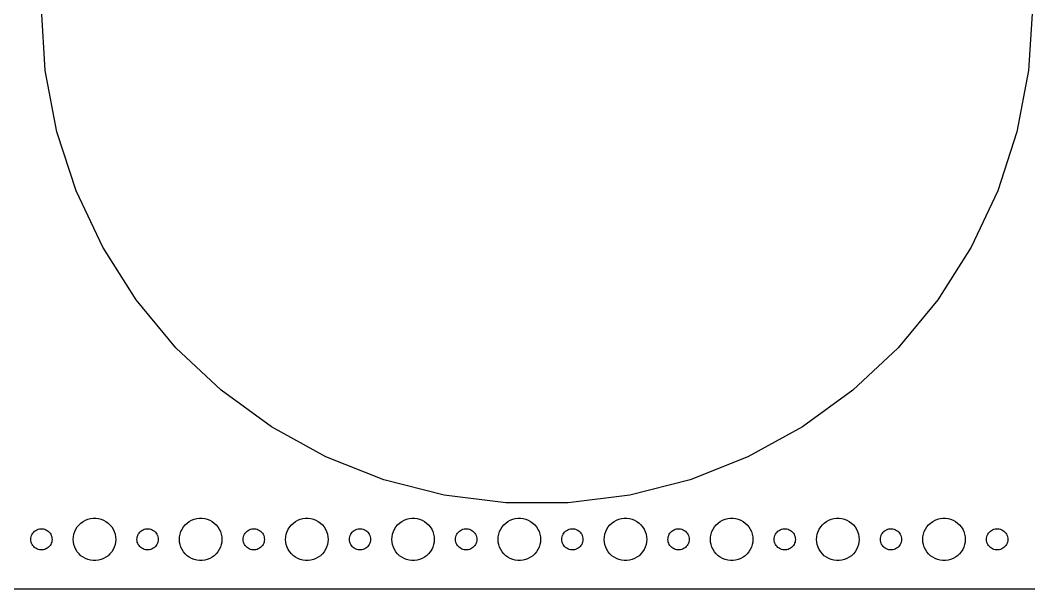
# Model space of a CAD drawing. Header units: metres. Extents: x -292 to 292, y -82 to 82.
# Drawn here: x -145.5 to -3, y -82 to -1.6 of the extents above; entities that cross this region are included whole.
import ezdxf

# ---------------------------------------------------------------- set-up
doc = ezdxf.new("R2010")
doc.units = ezdxf.units.M

msp = doc.modelspace()

# ---------------------------------------------------------------- linework, layer by layer
for p, q in [((-141.948, -8.7733), (-142.5, 0)), ((-2.5, 0), (-3.052, -8.7733)), ((-140.301, -17.4083), (-141.948, -8.7733)), ((-3.052, -8.7733), (-4.6992, -17.4083)), ((-137.584, -25.7687), (-140.301, -17.4083)), ((-4.6992, -17.4083), (-7.4156, -25.7687)), ((-133.841, -33.7227), (-137.584, -25.7687)), ((-7.4156, -25.7687), (-11.1585, -33.7227)), ((-129.131, -41.145), (-133.841, -33.7227)), ((-11.1585, -33.7227), (-15.8688, -41.145)), ((-123.528, -47.9183), (-129.131, -41.145)), ((-15.8688, -41.145), (-21.4722, -47.9183)), ((-117.12, -53.9359), (-123.528, -47.9183)), ((-21.4722, -47.9183), (-27.8803, -53.9359)), ((-110.008, -59.103), (-117.12, -53.9359)), ((-27.8803, -53.9359), (-34.9921, -59.103)), ((-102.305, -63.3379), (-110.008, -59.103)), ((-34.9921, -59.103), (-42.6954, -63.3379)), ((-94.1312, -66.574), (-102.305, -63.3379)), ((-42.6954, -63.3379), (-50.8688, -66.574)), ((-85.6167, -68.7601), (-94.1312, -66.574)), ((-50.8688, -66.574), (-59.3833, -68.7601)), ((-76.8953, -69.8619), (-85.6167, -68.7601)), ((-59.3833, -68.7601), (-68.1047, -69.8619)), ((-68.1047, -69.8619), (-76.8953, -69.8619)), ((-136.912, -72.6885), (-136.607, -72.467)), ((-136.607, -72.467), (-136.277, -72.2855)), ((-136.277, -72.2855), (-135.927, -72.1468)), ((-135.927, -72.1468), (-135.562, -72.0531)), ((-135.562, -72.0531), (-135.188, -72.0059)), ((-135.188, -72.0059), (-134.812, -72.0059)), ((-134.812, -72.0059), (-134.438, -72.0531)), ((-134.438, -72.0531), (-134.073, -72.1468)), ((-134.073, -72.1468), (-133.723, -72.2855)), ((-133.723, -72.2855), (-133.393, -72.467)), ((-133.393, -72.467), (-133.088, -72.6885)), ((-121.912, -72.6885), (-121.607, -72.467)), ((-121.607, -72.467), (-121.277, -72.2855)), ((-121.277, -72.2855), (-120.927, -72.1468)), ((-120.927, -72.1468), (-120.562, -72.0531)), ((-120.562, -72.0531), (-120.188, -72.0059)), ((-120.188, -72.0059), (-119.812, -72.0059)), ((-119.812, -72.0059), (-119.438, -72.0531)), ((-119.438, -72.0531), (-119.073, -72.1468)), ((-119.073, -72.1468), (-118.723, -72.2855)), ((-118.723, -72.2855), (-118.393, -72.467)), ((-118.393, -72.467), (-118.088, -72.6885)), ((-106.912, -72.6885), (-106.607, -72.467)), ((-106.607, -72.467), (-106.277, -72.2855)), ((-106.277, -72.2855), (-105.927, -72.1468)), ((-105.927, -72.1468), (-105.562, -72.0531)), ((-105.562, -72.0531), (-105.188, -72.0059)), ((-105.188, -72.0059), (-104.812, -72.0059)), ((-104.812, -72.0059), (-104.438, -72.0531)), ((-104.438, -72.0531), (-104.073, -72.1468)), ((-104.073, -72.1468), (-103.723, -72.2855)), ((-103.723, -72.2855), (-103.393, -72.467)), ((-103.393, -72.467), (-103.088, -72.6885)), ((-91.9123, -72.6885), (-91.6075, -72.467)), ((-91.6075, -72.467), (-91.2773, -72.2855)), ((-91.2773, -72.2855), (-90.927, -72.1468)), ((-90.927, -72.1468), (-90.5621, -72.0531)), ((-90.5621, -72.0531), (-90.1884, -72.0059)), ((-90.1884, -72.0059), (-89.8116, -72.0059)), ((-89.8116, -72.0059), (-89.4379, -72.0531)), ((-89.4379, -72.0531), (-89.073, -72.1468)), ((-89.073, -72.1468), (-88.7227, -72.2855)), ((-88.7227, -72.2855), (-88.3925, -72.467)), ((-88.3925, -72.467), (-88.0877, -72.6885)), ((-76.9123, -72.6885), (-76.6075, -72.467)), ((-76.6075, -72.467), (-76.2773, -72.2855)), ((-76.2773, -72.2855), (-75.927, -72.1468)), ((-75.927, -72.1468), (-75.5621, -72.0531)), ((-75.5621, -72.0531), (-75.1884, -72.0059)), ((-75.1884, -72.0059), (-74.8116, -72.0059)), ((-74.8116, -72.0059), (-74.4379, -72.0531)), ((-74.4379, -72.0531), (-74.073, -72.1468)), ((-74.073, -72.1468), (-73.7227, -72.2855)), ((-73.7227, -72.2855), (-73.3925, -72.467)), ((-73.3925, -72.467), (-73.0877, -72.6885)), ((-61.9123, -72.6885), (-61.6075, -72.467)), ((-61.6075, -72.467), (-61.2773, -72.2855)), ((-61.2773, -72.2855), (-60.927, -72.1468)), ((-60.927, -72.1468), (-60.5621, -72.0531)), ((-60.5621, -72.0531), (-60.1884, -72.0059)), ((-60.1884, -72.0059), (-59.8116, -72.0059)), ((-59.8116, -72.0059), (-59.4379, -72.0531)), ((-59.4379, -72.0531), (-59.0729, -72.1468)), ((-59.0729, -72.1468), (-58.7227, -72.2855)), ((-58.7227, -72.2855), (-58.3925, -72.467)), ((-58.3925, -72.467), (-58.0877, -72.6885)), ((-46.9123, -72.6885), (-46.6075, -72.467)), ((-46.6075, -72.467), (-46.2773, -72.2855)), ((-46.2773, -72.2855), (-45.927, -72.1468)), ((-45.927, -72.1468), (-45.5621, -72.0531)), ((-45.5621, -72.0531), (-45.1884, -72.0059)), ((-45.1884, -72.0059), (-44.8116, -72.0059)), ((-44.8116, -72.0059), (-44.4379, -72.0531)), ((-44.4379, -72.0531), (-44.0729, -72.1468)), ((-44.0729, -72.1468), (-43.7227, -72.2855)), ((-43.7227, -72.2855), (-43.3925, -72.467)), ((-43.3925, -72.467), (-43.0877, -72.6885)), ((-31.9123, -72.6885), (-31.6075, -72.467)), ((-31.6075, -72.467), (-31.2773, -72.2855)), ((-31.2773, -72.2855), (-30.927, -72.1468)), ((-30.927, -72.1468), (-30.5621, -72.0531)), ((-30.5621, -72.0531), (-30.1884, -72.0059)), ((-30.1884, -72.0059), (-29.8116, -72.0059)), ((-29.8116, -72.0059), (-29.4379, -72.0531)), ((-29.4379, -72.0531), (-29.0729, -72.1468)), ((-29.0729, -72.1468), (-28.7227, -72.2855)), ((-28.7227, -72.2855), (-28.3925, -72.467)), ((-28.3925, -72.467), (-28.0877, -72.6885)), ((-16.9123, -72.6885), (-16.6075, -72.467)), ((-16.6075, -72.467), (-16.2773, -72.2855)), ((-16.2773, -72.2855), (-15.927, -72.1468)), ((-15.927, -72.1468), (-15.5621, -72.0531)), ((-15.5621, -72.0531), (-15.1884, -72.0059)), ((-15.1884, -72.0059), (-14.8116, -72.0059)), ((-14.8116, -72.0059), (-14.4379, -72.0531)), ((-14.4379, -72.0531), (-14.0729, -72.1468)), ((-14.0729, -72.1468), (-13.7227, -72.2855)), ((-13.7227, -72.2855), (-13.3925, -72.467)), ((-13.3925, -72.467), (-13.0877, -72.6885)), ((-143.714, -74.1183), (-143.593, -73.9732)), ((-143.593, -73.9732), (-143.456, -73.8442)), ((-143.456, -73.8442), (-143.304, -73.7335)), ((-143.304, -73.7335), (-143.139, -73.6428)), ((-143.139, -73.6428), (-142.964, -73.5734)), ((-142.964, -73.5734), (-142.781, -73.5266)), ((-142.781, -73.5266), (-142.594, -73.503)), ((-142.594, -73.503), (-142.406, -73.503)), ((-142.406, -73.503), (-142.219, -73.5266)), ((-142.219, -73.5266), (-142.036, -73.5734)), ((-142.036, -73.5734), (-141.861, -73.6428)), ((-141.861, -73.6428), (-141.696, -73.7335)), ((-141.696, -73.7335), (-141.544, -73.8442)), ((-141.544, -73.8442), (-141.407, -73.9732)), ((-141.407, -73.9732), (-141.286, -74.1183)), ((-137.906, -74.2539), (-137.789, -73.8956)), ((-137.789, -73.8956), (-137.629, -73.5547)), ((-137.629, -73.5547), (-137.427, -73.2366)), ((-137.427, -73.2366), (-137.187, -72.9464)), ((-137.187, -72.9464), (-136.912, -72.6885)), ((-133.088, -72.6885), (-132.813, -72.9464)), ((-132.813, -72.9464), (-132.573, -73.2366)), ((-132.573, -73.2366), (-132.371, -73.5547)), ((-132.371, -73.5547), (-132.211, -73.8956)), ((-132.211, -73.8956), (-132.094, -74.2539)), ((-128.714, -74.1183), (-128.593, -73.9732)), ((-128.593, -73.9732), (-128.456, -73.8442)), ((-128.456, -73.8442), (-128.304, -73.7335)), ((-128.304, -73.7335), (-128.139, -73.6428)), ((-128.139, -73.6428), (-127.964, -73.5734)), ((-127.964, -73.5734), (-127.781, -73.5266)), ((-127.781, -73.5266), (-127.594, -73.503)), ((-127.594, -73.503), (-127.406, -73.503)), ((-127.406, -73.503), (-127.219, -73.5266)), ((-127.219, -73.5266), (-127.036, -73.5734)), ((-127.036, -73.5734), (-126.861, -73.6428)), ((-126.861, -73.6428), (-126.696, -73.7335)), ((-126.696, -73.7335), (-126.544, -73.8442)), ((-126.544, -73.8442), (-126.407, -73.9732)), ((-126.407, -73.9732), (-126.286, -74.1183)), ((-122.906, -74.2539), (-122.789, -73.8956)), ((-122.789, -73.8956), (-122.629, -73.5547)), ((-122.629, -73.5547), (-122.427, -73.2366)), ((-122.427, -73.2366), (-122.187, -72.9464)), ((-122.187, -72.9464), (-121.912, -72.6885)), ((-118.088, -72.6885), (-117.813, -72.9464)), ((-117.813, -72.9464), (-117.573, -73.2366)), ((-117.573, -73.2366), (-117.371, -73.5547)), ((-117.371, -73.5547), (-117.211, -73.8956)), ((-117.211, -73.8956), (-117.094, -74.2539)), ((-113.714, -74.1183), (-113.593, -73.9732)), ((-113.593, -73.9732), (-113.456, -73.8442)), ((-113.456, -73.8442), (-113.304, -73.7335)), ((-113.304, -73.7335), (-113.139, -73.6428)), ((-113.139, -73.6428), (-112.964, -73.5734)), ((-112.964, -73.5734), (-112.781, -73.5266)), ((-112.781, -73.5266), (-112.594, -73.503)), ((-112.594, -73.503), (-112.406, -73.503)), ((-112.406, -73.503), (-112.219, -73.5266)), ((-112.219, -73.5266), (-112.036, -73.5734)), ((-112.036, -73.5734), (-111.861, -73.6428)), ((-111.861, -73.6428), (-111.696, -73.7335)), ((-111.696, -73.7335), (-111.544, -73.8442)), ((-111.544, -73.8442), (-111.407, -73.9732)), ((-111.407, -73.9732), (-111.286, -74.1183)), ((-107.906, -74.2539), (-107.789, -73.8956)), ((-107.789, -73.8956), (-107.629, -73.5547)), ((-107.629, -73.5547), (-107.427, -73.2366)), ((-107.427, -73.2366), (-107.187, -72.9464)), ((-107.187, -72.9464), (-106.912, -72.6885)), ((-103.088, -72.6885), (-102.813, -72.9464)), ((-102.813, -72.9464), (-102.573, -73.2366)), ((-102.573, -73.2366), (-102.371, -73.5547)), ((-102.371, -73.5547), (-102.211, -73.8956)), ((-102.211, -73.8956), (-102.094, -74.2539)), ((-98.7135, -74.1183), (-98.5934, -73.9732)), ((-98.5934, -73.9732), (-98.4561, -73.8442)), ((-98.4561, -73.8442), (-98.3037, -73.7335)), ((-98.3037, -73.7335), (-98.1387, -73.6428)), ((-98.1387, -73.6428), (-97.9635, -73.5734)), ((-97.9635, -73.5734), (-97.7811, -73.5266)), ((-97.7811, -73.5266), (-97.5942, -73.503)), ((-97.5942, -73.503), (-97.4058, -73.503)), ((-97.4058, -73.503), (-97.2189, -73.5266)), ((-97.2189, -73.5266), (-97.0365, -73.5734)), ((-97.0365, -73.5734), (-96.8613, -73.6428)), ((-96.8613, -73.6428), (-96.6963, -73.7335)), ((-96.6963, -73.7335), (-96.5439, -73.8442)), ((-96.5439, -73.8442), (-96.4065, -73.9732)), ((-96.4065, -73.9732), (-96.2865, -74.1183)), ((-92.9057, -74.2539), (-92.7893, -73.8956)), ((-92.7893, -73.8956), (-92.6289, -73.5547)), ((-92.6289, -73.5547), (-92.427, -73.2366)), ((-92.427, -73.2366), (-92.1869, -72.9464)), ((-92.1869, -72.9464), (-91.9123, -72.6885)), ((-88.0877, -72.6885), (-87.8131, -72.9464)), ((-87.8131, -72.9464), (-87.573, -73.2366)), ((-87.573, -73.2366), (-87.3711, -73.5547)), ((-87.3711, -73.5547), (-87.2107, -73.8956)), ((-87.2107, -73.8956), (-87.0943, -74.2539)), ((-83.7135, -74.1183), (-83.5934, -73.9732)), ((-83.5934, -73.9732), (-83.4561, -73.8442)), ((-83.4561, -73.8442), (-83.3037, -73.7335)), ((-83.3037, -73.7335), (-83.1387, -73.6428)), ((-83.1387, -73.6428), (-82.9635, -73.5734)), ((-82.9635, -73.5734), (-82.7811, -73.5266)), ((-82.7811, -73.5266), (-82.5942, -73.503)), ((-82.5942, -73.503), (-82.4058, -73.503)), ((-82.4058, -73.503), (-82.2189, -73.5266)), ((-82.2189, -73.5266), (-82.0365, -73.5734)), ((-82.0365, -73.5734), (-81.8613, -73.6428)), ((-81.8613, -73.6428), (-81.6963, -73.7335)), ((-81.6963, -73.7335), (-81.5439, -73.8442)), ((-81.5439, -73.8442), (-81.4065, -73.9732)), ((-81.4065, -73.9732), (-81.2865, -74.1183)), ((-77.9057, -74.2539), (-77.7893, -73.8956)), ((-77.7893, -73.8956), (-77.6289, -73.5547)), ((-77.6289, -73.5547), (-77.427, -73.2366)), ((-77.427, -73.2366), (-77.1869, -72.9464)), ((-77.1869, -72.9464), (-76.9123, -72.6885)), ((-73.0877, -72.6885), (-72.8131, -72.9464)), ((-72.8131, -72.9464), (-72.573, -73.2366)), ((-72.573, -73.2366), (-72.3711, -73.5547)), ((-72.3711, -73.5547), (-72.2107, -73.8956)), ((-72.2107, -73.8956), (-72.0943, -74.2539)), ((-68.7135, -74.1183), (-68.5934, -73.9732)), ((-68.5934, -73.9732), (-68.4561, -73.8442)), ((-68.4561, -73.8442), (-68.3037, -73.7335)), ((-68.3037, -73.7335), (-68.1387, -73.6428)), ((-68.1387, -73.6428), (-67.9635, -73.5734)), ((-67.9635, -73.5734), (-67.7811, -73.5266)), ((-67.7811, -73.5266), (-67.5942, -73.503)), ((-67.5942, -73.503), (-67.4058, -73.503)), ((-67.4058, -73.503), (-67.2189, -73.5266)), ((-67.2189, -73.5266), (-67.0365, -73.5734)), ((-67.0365, -73.5734), (-66.8613, -73.6428)), ((-66.8613, -73.6428), (-66.6963, -73.7335)), ((-66.6963, -73.7335), (-66.5439, -73.8442)), ((-66.5439, -73.8442), (-66.4065, -73.9732)), ((-66.4065, -73.9732), (-66.2865, -74.1183)), ((-62.9057, -74.2539), (-62.7893, -73.8956)), ((-62.7893, -73.8956), (-62.6289, -73.5547)), ((-62.6289, -73.5547), (-62.427, -73.2366)), ((-62.427, -73.2366), (-62.1869, -72.9464)), ((-62.1869, -72.9464), (-61.9123, -72.6885)), ((-58.0877, -72.6885), (-57.8131, -72.9464)), ((-57.8131, -72.9464), (-57.5729, -73.2366)), ((-57.5729, -73.2366), (-57.3711, -73.5547)), ((-57.3711, -73.5547), (-57.2107, -73.8956)), ((-57.2107, -73.8956), (-57.0942, -74.2539)), ((-53.7135, -74.1183), (-53.5934, -73.9732)), ((-53.5934, -73.9732), (-53.4561, -73.8442)), ((-53.4561, -73.8442), (-53.3037, -73.7335)), ((-53.3037, -73.7335), (-53.1387, -73.6428)), ((-53.1387, -73.6428), (-52.9635, -73.5734)), ((-52.9635, -73.5734), (-52.7811, -73.5266)), ((-52.7811, -73.5266), (-52.5942, -73.503)), ((-52.5942, -73.503), (-52.4058, -73.503)), ((-52.4058, -73.503), (-52.2189, -73.5266)), ((-52.2189, -73.5266), (-52.0365, -73.5734)), ((-52.0365, -73.5734), (-51.8613, -73.6428)), ((-51.8613, -73.6428), (-51.6963, -73.7335)), ((-51.6963, -73.7335), (-51.5439, -73.8442)), ((-51.5439, -73.8442), (-51.4065, -73.9732)), ((-51.4065, -73.9732), (-51.2865, -74.1183)), ((-47.9057, -74.2539), (-47.7893, -73.8956)), ((-47.7893, -73.8956), (-47.6289, -73.5547)), ((-47.6289, -73.5547), (-47.427, -73.2366)), ((-47.427, -73.2366), (-47.1869, -72.9464)), ((-47.1869, -72.9464), (-46.9123, -72.6885)), ((-43.0877, -72.6885), (-42.8131, -72.9464)), ((-42.8131, -72.9464), (-42.5729, -73.2366)), ((-42.5729, -73.2366), (-42.3711, -73.5547)), ((-42.3711, -73.5547), (-42.2107, -73.8956)), ((-42.2107, -73.8956), (-42.0942, -74.2539)), ((-38.7135, -74.1183), (-38.5934, -73.9732)), ((-38.5934, -73.9732), (-38.4561, -73.8442)), ((-38.4561, -73.8442), (-38.3037, -73.7335)), ((-38.3037, -73.7335), (-38.1387, -73.6428)), ((-38.1387, -73.6428), (-37.9635, -73.5734)), ((-37.9635, -73.5734), (-37.7811, -73.5266)), ((-37.7811, -73.5266), (-37.5942, -73.503)), ((-37.5942, -73.503), (-37.4058, -73.503)), ((-37.4058, -73.503), (-37.2189, -73.5266)), ((-37.2189, -73.5266), (-37.0365, -73.5734)), ((-37.0365, -73.5734), (-36.8613, -73.6428)), ((-36.8613, -73.6428), (-36.6963, -73.7335)), ((-36.6963, -73.7335), (-36.5439, -73.8442)), ((-36.5439, -73.8442), (-36.4065, -73.9732)), ((-36.4065, -73.9732), (-36.2865, -74.1183)), ((-32.9057, -74.2539), (-32.7893, -73.8956)), ((-32.7893, -73.8956), (-32.6289, -73.5547)), ((-32.6289, -73.5547), (-32.427, -73.2366)), ((-32.427, -73.2366), (-32.1869, -72.9464)), ((-32.1869, -72.9464), (-31.9123, -72.6885)), ((-28.0877, -72.6885), (-27.8131, -72.9464)), ((-27.8131, -72.9464), (-27.5729, -73.2366)), ((-27.5729, -73.2366), (-27.3711, -73.5547)), ((-27.3711, -73.5547), (-27.2107, -73.8956)), ((-27.2107, -73.8956), (-27.0942, -74.2539)), ((-23.7135, -74.1183), (-23.5934, -73.9732)), ((-23.5934, -73.9732), (-23.4561, -73.8442)), ((-23.4561, -73.8442), (-23.3037, -73.7335)), ((-23.3037, -73.7335), (-23.1387, -73.6428)), ((-23.1387, -73.6428), (-22.9635, -73.5734)), ((-22.9635, -73.5734), (-22.7811, -73.5266)), ((-22.7811, -73.5266), (-22.5942, -73.503)), ((-22.5942, -73.503), (-22.4058, -73.503)), ((-22.4058, -73.503), (-22.2189, -73.5266)), ((-22.2189, -73.5266), (-22.0365, -73.5734)), ((-22.0365, -73.5734), (-21.8613, -73.6428)), ((-21.8613, -73.6428), (-21.6963, -73.7335)), ((-21.6963, -73.7335), (-21.5439, -73.8442)), ((-21.5439, -73.8442), (-21.4065, -73.9732)), ((-21.4065, -73.9732), (-21.2865, -74.1183)), ((-17.9057, -74.2539), (-17.7893, -73.8956)), ((-17.7893, -73.8956), (-17.6289, -73.5547)), ((-17.6289, -73.5547), (-17.427, -73.2366)), ((-17.427, -73.2366), (-17.1869, -72.9464)), ((-17.1869, -72.9464), (-16.9123, -72.6885)), ((-13.0877, -72.6885), (-12.8131, -72.9464)), ((-12.8131, -72.9464), (-12.5729, -73.2366)), ((-12.5729, -73.2366), (-12.3711, -73.5547)), ((-12.3711, -73.5547), (-12.2107, -73.8956)), ((-12.2107, -73.8956), (-12.0942, -74.2539)), ((-8.7135, -74.1183), (-8.5934, -73.9732)), ((-8.5934, -73.9732), (-8.4561, -73.8442)), ((-8.4561, -73.8442), (-8.3037, -73.7335)), ((-8.3037, -73.7335), (-8.1387, -73.6428)), ((-8.1387, -73.6428), (-7.9635, -73.5734)), ((-7.9635, -73.5734), (-7.7811, -73.5266)), ((-7.7811, -73.5266), (-7.5942, -73.503)), ((-7.5942, -73.503), (-7.4058, -73.503)), ((-7.4058, -73.503), (-7.2189, -73.5266)), ((-7.2189, -73.5266), (-7.0365, -73.5734)), ((-7.0365, -73.5734), (-6.8613, -73.6428)), ((-6.8613, -73.6428), (-6.6963, -73.7335)), ((-6.6963, -73.7335), (-6.5438, -73.8442)), ((-6.5438, -73.8442), (-6.4065, -73.9732)), ((-6.4065, -73.9732), (-6.2865, -74.1183)), ((-144, -75), (-143.988, -74.812)), ((-143.988, -75.188), (-144, -75)), ((-143.988, -74.812), (-143.953, -74.627)), ((-143.953, -75.373), (-143.988, -75.188)), ((-143.953, -74.627), (-143.895, -74.4478)), ((-143.895, -75.5522), (-143.953, -75.373)), ((-143.895, -74.4478), (-143.814, -74.2774)), ((-143.814, -74.2774), (-143.714, -74.1183)), ((-141.286, -74.1183), (-141.186, -74.2774)), ((-141.186, -74.2774), (-141.105, -74.4478)), ((-141.105, -74.4478), (-141.047, -74.627)), ((-141.047, -75.373), (-141.105, -75.5522)), ((-141.047, -74.627), (-141.012, -74.812)), ((-141.012, -75.188), (-141.047, -75.373)), ((-141.012, -74.812), (-141, -75)), ((-141, -75), (-141.012, -75.188)), ((-138, -75), (-137.976, -74.624)), ((-137.976, -75.376), (-138, -75)), ((-137.976, -74.624), (-137.906, -74.2539)), ((-137.906, -75.7461), (-137.976, -75.376)), ((-132.094, -74.2539), (-132.024, -74.624)), ((-132.024, -75.376), (-132.094, -75.7461)), ((-132.024, -74.624), (-132, -75)), ((-132, -75), (-132.024, -75.376)), ((-129, -75), (-128.988, -74.812)), ((-128.988, -75.188), (-129, -75)), ((-128.988, -74.812), (-128.953, -74.627)), ((-128.953, -75.373), (-128.988, -75.188)), ((-128.953, -74.627), (-128.895, -74.4478)), ((-128.895, -75.5522), (-128.953, -75.373)), ((-128.895, -74.4478), (-128.814, -74.2774)), ((-128.814, -74.2774), (-128.714, -74.1183)), ((-126.286, -74.1183), (-126.186, -74.2774)), ((-126.186, -74.2774), (-126.105, -74.4478)), ((-126.105, -74.4478), (-126.047, -74.627)), ((-126.047, -75.373), (-126.105, -75.5522)), ((-126.047, -74.627), (-126.012, -74.812)), ((-126.012, -75.188), (-126.047, -75.373)), ((-126.012, -74.812), (-126, -75)), ((-126, -75), (-126.012, -75.188)), ((-123, -75), (-122.976, -74.624)), ((-122.976, -75.376), (-123, -75)), ((-122.976, -74.624), (-122.906, -74.2539)), ((-122.906, -75.7461), (-122.976, -75.376)), ((-117.094, -74.2539), (-117.024, -74.624)), ((-117.024, -75.376), (-117.094, -75.7461)), ((-117.024, -74.624), (-117, -75)), ((-117, -75), (-117.024, -75.376)), ((-114, -75), (-113.988, -74.812)), ((-113.988, -75.188), (-114, -75)), ((-113.988, -74.812), (-113.953, -74.627)), ((-113.953, -75.373), (-113.988, -75.188)), ((-113.953, -74.627), (-113.895, -74.4478)), ((-113.895, -75.5522), (-113.953, -75.373)), ((-113.895, -74.4478), (-113.814, -74.2774)), ((-113.814, -74.2774), (-113.714, -74.1183)), ((-111.286, -74.1183), (-111.186, -74.2774)), ((-111.186, -74.2774), (-111.105, -74.4478)), ((-111.105, -74.4478), (-111.047, -74.627)), ((-111.047, -75.373), (-111.105, -75.5522)), ((-111.047, -74.627), (-111.012, -74.812)), ((-111.012, -75.188), (-111.047, -75.373)), ((-111.012, -74.812), (-111, -75)), ((-111, -75), (-111.012, -75.188)), ((-108, -75), (-107.976, -74.624)), ((-107.976, -75.376), (-108, -75)), ((-107.976, -74.624), (-107.906, -74.2539)), ((-107.906, -75.7461), (-107.976, -75.376)), ((-102.094, -74.2539), (-102.024, -74.624)), ((-102.024, -75.376), (-102.094, -75.7461)), ((-102.024, -74.624), (-102, -75)), ((-102, -75), (-102.024, -75.376)), ((-99, -75), (-98.9882, -74.812)), ((-98.9882, -75.188), (-99, -75)), ((-98.9882, -74.812), (-98.9529, -74.627)), ((-98.9529, -75.373), (-98.9882, -75.188)), ((-98.9529, -74.627), (-98.8947, -74.4478)), ((-98.8947, -75.5522), (-98.9529, -75.373)), ((-98.8947, -74.4478), (-98.8145, -74.2774)), ((-98.8145, -74.2774), (-98.7135, -74.1183)), ((-96.2865, -74.1183), (-96.1855, -74.2774)), ((-96.1855, -74.2774), (-96.1053, -74.4478)), ((-96.1053, -74.4478), (-96.0471, -74.627)), ((-96.0471, -75.373), (-96.1053, -75.5522)), ((-96.0471, -74.627), (-96.0118, -74.812)), ((-96.0118, -75.188), (-96.0471, -75.373)), ((-96.0118, -74.812), (-96, -75)), ((-96, -75), (-96.0118, -75.188)), ((-93, -75), (-92.9763, -74.624)), ((-92.9763, -75.376), (-93, -75)), ((-92.9763, -74.624), (-92.9057, -74.2539)), ((-92.9057, -75.7461), (-92.9763, -75.376)), ((-87.0943, -74.2539), (-87.0237, -74.624)), ((-87.0237, -75.376), (-87.0943, -75.7461)), ((-87.0237, -74.624), (-87, -75)), ((-87, -75), (-87.0237, -75.376)), ((-84, -75), (-83.9882, -74.812)), ((-83.9882, -75.188), (-84, -75)), ((-83.9882, -74.812), (-83.9529, -74.627)), ((-83.9529, -75.373), (-83.9882, -75.188)), ((-83.9529, -74.627), (-83.8947, -74.4478)), ((-83.8947, -75.5522), (-83.9529, -75.373)), ((-83.8947, -74.4478), (-83.8145, -74.2774)), ((-83.8145, -74.2774), (-83.7135, -74.1183)), ((-81.2865, -74.1183), (-81.1855, -74.2774)), ((-81.1855, -74.2774), (-81.1053, -74.4478)), ((-81.1053, -74.4478), (-81.0471, -74.627)), ((-81.0471, -75.373), (-81.1053, -75.5522)), ((-81.0471, -74.627), (-81.0118, -74.812)), ((-81.0118, -75.188), (-81.0471, -75.373)), ((-81.0118, -74.812), (-81, -75)), ((-81, -75), (-81.0118, -75.188)), ((-78, -75), (-77.9763, -74.624)), ((-77.9763, -75.376), (-78, -75)), ((-77.9763, -74.624), (-77.9057, -74.2539)), ((-77.9057, -75.7461), (-77.9763, -75.376)), ((-72.0943, -74.2539), (-72.0237, -74.624)), ((-72.0237, -75.376), (-72.0943, -75.7461)), ((-72.0237, -74.624), (-72, -75)), ((-72, -75), (-72.0237, -75.376)), ((-69, -75), (-68.9882, -74.812)), ((-68.9882, -75.188), (-69, -75)), ((-68.9882, -74.812), (-68.9529, -74.627)), ((-68.9529, -75.373), (-68.9882, -75.188)), ((-68.9529, -74.627), (-68.8947, -74.4478)), ((-68.8947, -75.5522), (-68.9529, -75.373)), ((-68.8947, -74.4478), (-68.8145, -74.2774)), ((-68.8145, -74.2774), (-68.7135, -74.1183)), ((-66.2865, -74.1183), (-66.1855, -74.2774)), ((-66.1855, -74.2774), (-66.1053, -74.4478)), ((-66.1053, -74.4478), (-66.0471, -74.627)), ((-66.0471, -75.373), (-66.1053, -75.5522)), ((-66.0471, -74.627), (-66.0118, -74.812)), ((-66.0118, -75.188), (-66.0471, -75.373)), ((-66.0118, -74.812), (-66, -75)), ((-66, -75), (-66.0118, -75.188)), ((-63, -75), (-62.9763, -74.624)), ((-62.9763, -75.376), (-63, -75)), ((-62.9763, -74.624), (-62.9057, -74.2539)), ((-62.9057, -75.7461), (-62.9763, -75.376)), ((-57.0942, -74.2539), (-57.0237, -74.624)), ((-57.0237, -75.376), (-57.0942, -75.7461)), ((-57.0237, -74.624), (-57, -75)), ((-57, -75), (-57.0237, -75.376)), ((-54, -75), (-53.9882, -74.812)), ((-53.9882, -75.188), (-54, -75)), ((-53.9882, -74.812), (-53.9529, -74.627)), ((-53.9529, -75.373), (-53.9882, -75.188)), ((-53.9529, -74.627), (-53.8947, -74.4478)), ((-53.8947, -75.5522), (-53.9529, -75.373)), ((-53.8947, -74.4478), (-53.8145, -74.2774)), ((-53.8145, -74.2774), (-53.7135, -74.1183)), ((-51.2865, -74.1183), (-51.1855, -74.2774)), ((-51.1855, -74.2774), (-51.1053, -74.4478)), ((-51.1053, -74.4478), (-51.0471, -74.627)), ((-51.0471, -75.373), (-51.1053, -75.5522)), ((-51.0471, -74.627), (-51.0118, -74.812)), ((-51.0118, -75.188), (-51.0471, -75.373)), ((-51.0118, -74.812), (-51, -75)), ((-51, -75), (-51.0118, -75.188)), ((-48, -75), (-47.9763, -74.624)), ((-47.9763, -75.376), (-48, -75)), ((-47.9763, -74.624), (-47.9057, -74.2539)), ((-47.9057, -75.7461), (-47.9763, -75.376)), ((-42.0942, -74.2539), (-42.0237, -74.624)), ((-42.0237, -75.376), (-42.0942, -75.7461)), ((-42.0237, -74.624), (-42, -75)), ((-42, -75), (-42.0237, -75.376)), ((-39, -75), (-38.9882, -74.812)), ((-38.9882, -75.188), (-39, -75)), ((-38.9882, -74.812), (-38.9529, -74.627)), ((-38.9529, -75.373), (-38.9882, -75.188)), ((-38.9529, -74.627), (-38.8947, -74.4478)), ((-38.8947, -75.5522), (-38.9529, -75.373)), ((-38.8947, -74.4478), (-38.8145, -74.2774)), ((-38.8145, -74.2774), (-38.7135, -74.1183)), ((-36.2865, -74.1183), (-36.1855, -74.2774)), ((-36.1855, -74.2774), (-36.1053, -74.4478)), ((-36.1053, -74.4478), (-36.0471, -74.627)), ((-36.0471, -75.373), (-36.1053, -75.5522)), ((-36.0471, -74.627), (-36.0118, -74.812)), ((-36.0118, -75.188), (-36.0471, -75.373)), ((-36.0118, -74.812), (-36, -75)), ((-36, -75), (-36.0118, -75.188)), ((-33, -75), (-32.9763, -74.624)), ((-32.9763, -75.376), (-33, -75)), ((-32.9763, -74.624), (-32.9057, -74.2539)), ((-32.9057, -75.7461), (-32.9763, -75.376)), ((-27.0942, -74.2539), (-27.0237, -74.624)), ((-27.0237, -75.376), (-27.0942, -75.7461)), ((-27.0237, -74.624), (-27, -75)), ((-27, -75), (-27.0237, -75.376)), ((-24, -75), (-23.9882, -74.812)), ((-23.9882, -75.188), (-24, -75)), ((-23.9882, -74.812), (-23.9529, -74.627)), ((-23.9529, -75.373), (-23.9882, -75.188)), ((-23.9529, -74.627), (-23.8947, -74.4478)), ((-23.8947, -75.5522), (-23.9529, -75.373)), ((-23.8947, -74.4478), (-23.8145, -74.2774)), ((-23.8145, -74.2774), (-23.7135, -74.1183)), ((-21.2865, -74.1183), (-21.1855, -74.2774)), ((-21.1855, -74.2774), (-21.1053, -74.4478)), ((-21.1053, -74.4478), (-21.0471, -74.627)), ((-21.0471, -75.373), (-21.1053, -75.5522)), ((-21.0471, -74.627), (-21.0118, -74.812)), ((-21.0118, -75.188), (-21.0471, -75.373)), ((-21.0118, -74.812), (-21, -75)), ((-21, -75), (-21.0118, -75.188)), ((-18, -75), (-17.9763, -74.624)), ((-17.9763, -75.376), (-18, -75)), ((-17.9763, -74.624), (-17.9057, -74.2539)), ((-17.9057, -75.7461), (-17.9763, -75.376)), ((-12.0942, -74.2539), (-12.0237, -74.624)), ((-12.0237, -75.376), (-12.0942, -75.7461)), ((-12.0237, -74.624), (-12, -75)), ((-12, -75), (-12.0237, -75.376)), ((-9, -75), (-8.9882, -74.812)), ((-8.9882, -75.188), (-9, -75)), ((-8.9882, -74.812), (-8.9529, -74.627)), ((-8.9529, -75.373), (-8.9882, -75.188)), ((-8.9529, -74.627), (-8.8947, -74.4478)), ((-8.8947, -75.5522), (-8.9529, -75.373)), ((-8.8947, -74.4478), (-8.8145, -74.2774)), ((-8.8145, -74.2774), (-8.7135, -74.1183)), ((-6.2865, -74.1183), (-6.1855, -74.2774)), ((-6.1855, -74.2774), (-6.1053, -74.4478)), ((-6.1053, -74.4478), (-6.0471, -74.627)), ((-6.0471, -75.373), (-6.1053, -75.5522)), ((-6.0471, -74.627), (-6.0118, -74.812)), ((-6.0118, -75.188), (-6.0471, -75.373)), ((-6.0118, -74.812), (-6, -75)), ((-6, -75), (-6.0118, -75.188)), ((-143.814, -75.7226), (-143.895, -75.5522)), ((-143.714, -75.8817), (-143.814, -75.7226)), ((-143.593, -76.0268), (-143.714, -75.8817)), ((-143.456, -76.1558), (-143.593, -76.0268)), ((-143.304, -76.2665), (-143.456, -76.1558)), ((-143.139, -76.3572), (-143.304, -76.2665)), ((-142.964, -76.4266), (-143.139, -76.3572)), ((-142.781, -76.4734), (-142.964, -76.4266)), ((-142.594, -76.497), (-142.781, -76.4734)), ((-142.406, -76.497), (-142.594, -76.497)), ((-142.219, -76.4734), (-142.406, -76.497)), ((-142.036, -76.4266), (-142.219, -76.4734)), ((-141.861, -76.3572), (-142.036, -76.4266)), ((-141.696, -76.2665), (-141.861, -76.3572)), ((-141.544, -76.1558), (-141.696, -76.2665)), ((-141.407, -76.0268), (-141.544, -76.1558)), ((-141.286, -75.8817), (-141.407, -76.0268)), ((-141.186, -75.7226), (-141.286, -75.8817)), ((-141.105, -75.5522), (-141.186, -75.7226)), ((-137.789, -76.1044), (-137.906, -75.7461)), ((-137.629, -76.4453), (-137.789, -76.1044)), ((-137.427, -76.7634), (-137.629, -76.4453)), ((-137.187, -77.0536), (-137.427, -76.7634)), ((-132.573, -76.7634), (-132.813, -77.0536)), ((-132.371, -76.4453), (-132.573, -76.7634)), ((-132.211, -76.1044), (-132.371, -76.4453)), ((-132.094, -75.7461), (-132.211, -76.1044)), ((-128.814, -75.7226), (-128.895, -75.5522)), ((-128.714, -75.8817), (-128.814, -75.7226)), ((-128.593, -76.0268), (-128.714, -75.8817)), ((-128.456, -76.1558), (-128.593, -76.0268)), ((-128.304, -76.2665), (-128.456, -76.1558)), ((-128.139, -76.3572), (-128.304, -76.2665)), ((-127.964, -76.4266), (-128.139, -76.3572)), ((-127.781, -76.4734), (-127.964, -76.4266)), ((-127.594, -76.497), (-127.781, -76.4734)), ((-127.406, -76.497), (-127.594, -76.497)), ((-127.219, -76.4734), (-127.406, -76.497)), ((-127.036, -76.4266), (-127.219, -76.4734)), ((-126.861, -76.3572), (-127.036, -76.4266)), ((-126.696, -76.2665), (-126.861, -76.3572)), ((-126.544, -76.1558), (-126.696, -76.2665)), ((-126.407, -76.0268), (-126.544, -76.1558)), ((-126.286, -75.8817), (-126.407, -76.0268)), ((-126.186, -75.7226), (-126.286, -75.8817)), ((-126.105, -75.5522), (-126.186, -75.7226)), ((-122.789, -76.1044), (-122.906, -75.7461)), ((-122.629, -76.4453), (-122.789, -76.1044)), ((-122.427, -76.7634), (-122.629, -76.4453)), ((-122.187, -77.0536), (-122.427, -76.7634)), ((-117.573, -76.7634), (-117.813, -77.0536)), ((-117.371, -76.4453), (-117.573, -76.7634)), ((-117.211, -76.1044), (-117.371, -76.4453)), ((-117.094, -75.7461), (-117.211, -76.1044)), ((-113.814, -75.7226), (-113.895, -75.5522)), ((-113.714, -75.8817), (-113.814, -75.7226)), ((-113.593, -76.0268), (-113.714, -75.8817)), ((-113.456, -76.1558), (-113.593, -76.0268)), ((-113.304, -76.2665), (-113.456, -76.1558)), ((-113.139, -76.3572), (-113.304, -76.2665)), ((-112.964, -76.4266), (-113.139, -76.3572)), ((-112.781, -76.4734), (-112.964, -76.4266)), ((-112.594, -76.497), (-112.781, -76.4734)), ((-112.406, -76.497), (-112.594, -76.497)), ((-112.219, -76.4734), (-112.406, -76.497)), ((-112.036, -76.4266), (-112.219, -76.4734)), ((-111.861, -76.3572), (-112.036, -76.4266)), ((-111.696, -76.2665), (-111.861, -76.3572)), ((-111.544, -76.1558), (-111.696, -76.2665)), ((-111.407, -76.0268), (-111.544, -76.1558)), ((-111.286, -75.8817), (-111.407, -76.0268)), ((-111.186, -75.7226), (-111.286, -75.8817)), ((-111.105, -75.5522), (-111.186, -75.7226)), ((-107.789, -76.1044), (-107.906, -75.7461)), ((-107.629, -76.4453), (-107.789, -76.1044)), ((-107.427, -76.7634), (-107.629, -76.4453)), ((-107.187, -77.0536), (-107.427, -76.7634)), ((-102.573, -76.7634), (-102.813, -77.0536)), ((-102.371, -76.4453), (-102.573, -76.7634)), ((-102.211, -76.1044), (-102.371, -76.4453)), ((-102.094, -75.7461), (-102.211, -76.1044)), ((-98.8145, -75.7226), (-98.8947, -75.5522)), ((-98.7135, -75.8817), (-98.8145, -75.7226)), ((-98.5934, -76.0268), (-98.7135, -75.8817)), ((-98.4561, -76.1558), (-98.5934, -76.0268)), ((-98.3037, -76.2665), (-98.4561, -76.1558)), ((-98.1387, -76.3572), (-98.3037, -76.2665)), ((-97.9635, -76.4266), (-98.1387, -76.3572)), ((-97.7811, -76.4734), (-97.9635, -76.4266)), ((-97.5942, -76.497), (-97.7811, -76.4734)), ((-97.4058, -76.497), (-97.5942, -76.497)), ((-97.2189, -76.4734), (-97.4058, -76.497)), ((-97.0365, -76.4266), (-97.2189, -76.4734)), ((-96.8613, -76.3572), (-97.0365, -76.4266)), ((-96.6963, -76.2665), (-96.8613, -76.3572)), ((-96.5439, -76.1558), (-96.6963, -76.2665)), ((-96.4065, -76.0268), (-96.5439, -76.1558)), ((-96.2865, -75.8817), (-96.4065, -76.0268)), ((-96.1855, -75.7226), (-96.2865, -75.8817)), ((-96.1053, -75.5522), (-96.1855, -75.7226)), ((-92.7893, -76.1044), (-92.9057, -75.7461)), ((-92.6289, -76.4453), (-92.7893, -76.1044)), ((-92.427, -76.7634), (-92.6289, -76.4453)), ((-92.1869, -77.0536), (-92.427, -76.7634)), ((-87.573, -76.7634), (-87.8131, -77.0536)), ((-87.3711, -76.4453), (-87.573, -76.7634)), ((-87.2107, -76.1044), (-87.3711, -76.4453)), ((-87.0943, -75.7461), (-87.2107, -76.1044)), ((-83.8145, -75.7226), (-83.8947, -75.5522)), ((-83.7135, -75.8817), (-83.8145, -75.7226)), ((-83.5934, -76.0268), (-83.7135, -75.8817)), ((-83.4561, -76.1558), (-83.5934, -76.0268)), ((-83.3037, -76.2665), (-83.4561, -76.1558)), ((-83.1387, -76.3572), (-83.3037, -76.2665)), ((-82.9635, -76.4266), (-83.1387, -76.3572)), ((-82.7811, -76.4734), (-82.9635, -76.4266)), ((-82.5942, -76.497), (-82.7811, -76.4734)), ((-82.4058, -76.497), (-82.5942, -76.497)), ((-82.2189, -76.4734), (-82.4058, -76.497)), ((-82.0365, -76.4266), (-82.2189, -76.4734)), ((-81.8613, -76.3572), (-82.0365, -76.4266)), ((-81.6963, -76.2665), (-81.8613, -76.3572)), ((-81.5439, -76.1558), (-81.6963, -76.2665)), ((-81.4065, -76.0268), (-81.5439, -76.1558)), ((-81.2865, -75.8817), (-81.4065, -76.0268)), ((-81.1855, -75.7226), (-81.2865, -75.8817)), ((-81.1053, -75.5522), (-81.1855, -75.7226)), ((-77.7893, -76.1044), (-77.9057, -75.7461)), ((-77.6289, -76.4453), (-77.7893, -76.1044)), ((-77.427, -76.7634), (-77.6289, -76.4453)), ((-77.1869, -77.0536), (-77.427, -76.7634)), ((-72.573, -76.7634), (-72.8131, -77.0536)), ((-72.3711, -76.4453), (-72.573, -76.7634)), ((-72.2107, -76.1044), (-72.3711, -76.4453)), ((-72.0943, -75.7461), (-72.2107, -76.1044)), ((-68.8145, -75.7226), (-68.8947, -75.5522)), ((-68.7135, -75.8817), (-68.8145, -75.7226)), ((-68.5934, -76.0268), (-68.7135, -75.8817)), ((-68.4561, -76.1558), (-68.5934, -76.0268)), ((-68.3037, -76.2665), (-68.4561, -76.1558)), ((-68.1387, -76.3572), (-68.3037, -76.2665)), ((-67.9635, -76.4266), (-68.1387, -76.3572)), ((-67.7811, -76.4734), (-67.9635, -76.4266)), ((-67.5942, -76.497), (-67.7811, -76.4734)), ((-67.4058, -76.497), (-67.5942, -76.497)), ((-67.2189, -76.4734), (-67.4058, -76.497)), ((-67.0365, -76.4266), (-67.2189, -76.4734)), ((-66.8613, -76.3572), (-67.0365, -76.4266)), ((-66.6963, -76.2665), (-66.8613, -76.3572)), ((-66.5439, -76.1558), (-66.6963, -76.2665)), ((-66.4065, -76.0268), (-66.5439, -76.1558)), ((-66.2865, -75.8817), (-66.4065, -76.0268)), ((-66.1855, -75.7226), (-66.2865, -75.8817)), ((-66.1053, -75.5522), (-66.1855, -75.7226)), ((-62.7893, -76.1044), (-62.9057, -75.7461)), ((-62.6289, -76.4453), (-62.7893, -76.1044)), ((-62.427, -76.7634), (-62.6289, -76.4453)), ((-62.1869, -77.0536), (-62.427, -76.7634)), ((-57.5729, -76.7634), (-57.8131, -77.0536)), ((-57.3711, -76.4453), (-57.5729, -76.7634)), ((-57.2107, -76.1044), (-57.3711, -76.4453)), ((-57.0942, -75.7461), (-57.2107, -76.1044)), ((-53.8145, -75.7226), (-53.8947, -75.5522)), ((-53.7135, -75.8817), (-53.8145, -75.7226)), ((-53.5934, -76.0268), (-53.7135, -75.8817)), ((-53.4561, -76.1558), (-53.5934, -76.0268)), ((-53.3037, -76.2665), (-53.4561, -76.1558)), ((-53.1387, -76.3572), (-53.3037, -76.2665)), ((-52.9635, -76.4266), (-53.1387, -76.3572)), ((-52.7811, -76.4734), (-52.9635, -76.4266)), ((-52.5942, -76.497), (-52.7811, -76.4734)), ((-52.4058, -76.497), (-52.5942, -76.497)), ((-52.2189, -76.4734), (-52.4058, -76.497)), ((-52.0365, -76.4266), (-52.2189, -76.4734)), ((-51.8613, -76.3572), (-52.0365, -76.4266)), ((-51.6963, -76.2665), (-51.8613, -76.3572)), ((-51.5439, -76.1558), (-51.6963, -76.2665)), ((-51.4065, -76.0268), (-51.5439, -76.1558)), ((-51.2865, -75.8817), (-51.4065, -76.0268)), ((-51.1855, -75.7226), (-51.2865, -75.8817)), ((-51.1053, -75.5522), (-51.1855, -75.7226)), ((-47.7893, -76.1044), (-47.9057, -75.7461)), ((-47.6289, -76.4453), (-47.7893, -76.1044)), ((-47.427, -76.7634), (-47.6289, -76.4453)), ((-47.1869, -77.0536), (-47.427, -76.7634)), ((-42.5729, -76.7634), (-42.8131, -77.0536)), ((-42.3711, -76.4453), (-42.5729, -76.7634)), ((-42.2107, -76.1044), (-42.3711, -76.4453)), ((-42.0942, -75.7461), (-42.2107, -76.1044)), ((-38.8145, -75.7226), (-38.8947, -75.5522)), ((-38.7135, -75.8817), (-38.8145, -75.7226)), ((-38.5934, -76.0268), (-38.7135, -75.8817)), ((-38.4561, -76.1558), (-38.5934, -76.0268)), ((-38.3037, -76.2665), (-38.4561, -76.1558)), ((-38.1387, -76.3572), (-38.3037, -76.2665)), ((-37.9635, -76.4266), (-38.1387, -76.3572)), ((-37.7811, -76.4734), (-37.9635, -76.4266)), ((-37.5942, -76.497), (-37.7811, -76.4734)), ((-37.4058, -76.497), (-37.5942, -76.497)), ((-37.2189, -76.4734), (-37.4058, -76.497)), ((-37.0365, -76.4266), (-37.2189, -76.4734)), ((-36.8613, -76.3572), (-37.0365, -76.4266)), ((-36.6963, -76.2665), (-36.8613, -76.3572)), ((-36.5439, -76.1558), (-36.6963, -76.2665)), ((-36.4065, -76.0268), (-36.5439, -76.1558)), ((-36.2865, -75.8817), (-36.4065, -76.0268)), ((-36.1855, -75.7226), (-36.2865, -75.8817)), ((-36.1053, -75.5522), (-36.1855, -75.7226)), ((-32.7893, -76.1044), (-32.9057, -75.7461)), ((-32.6289, -76.4453), (-32.7893, -76.1044)), ((-32.427, -76.7634), (-32.6289, -76.4453)), ((-32.1869, -77.0536), (-32.427, -76.7634)), ((-27.5729, -76.7634), (-27.8131, -77.0536)), ((-27.3711, -76.4453), (-27.5729, -76.7634)), ((-27.2107, -76.1044), (-27.3711, -76.4453)), ((-27.0942, -75.7461), (-27.2107, -76.1044)), ((-23.8145, -75.7226), (-23.8947, -75.5522)), ((-23.7135, -75.8817), (-23.8145, -75.7226)), ((-23.5934, -76.0268), (-23.7135, -75.8817)), ((-23.4561, -76.1558), (-23.5934, -76.0268)), ((-23.3037, -76.2665), (-23.4561, -76.1558)), ((-23.1387, -76.3572), (-23.3037, -76.2665)), ((-22.9635, -76.4266), (-23.1387, -76.3572)), ((-22.7811, -76.4734), (-22.9635, -76.4266)), ((-22.5942, -76.497), (-22.7811, -76.4734)), ((-22.4058, -76.497), (-22.5942, -76.497)), ((-22.2189, -76.4734), (-22.4058, -76.497)), ((-22.0365, -76.4266), (-22.2189, -76.4734)), ((-21.8613, -76.3572), (-22.0365, -76.4266)), ((-21.6963, -76.2665), (-21.8613, -76.3572)), ((-21.5439, -76.1558), (-21.6963, -76.2665)), ((-21.4065, -76.0268), (-21.5439, -76.1558)), ((-21.2865, -75.8817), (-21.4065, -76.0268)), ((-21.1855, -75.7226), (-21.2865, -75.8817)), ((-21.1053, -75.5522), (-21.1855, -75.7226)), ((-17.7893, -76.1044), (-17.9057, -75.7461)), ((-17.6289, -76.4453), (-17.7893, -76.1044)), ((-17.427, -76.7634), (-17.6289, -76.4453)), ((-17.1869, -77.0536), (-17.427, -76.7634)), ((-12.5729, -76.7634), (-12.8131, -77.0536)), ((-12.3711, -76.4453), (-12.5729, -76.7634)), ((-12.2107, -76.1044), (-12.3711, -76.4453)), ((-12.0942, -75.7461), (-12.2107, -76.1044)), ((-8.8145, -75.7226), (-8.8947, -75.5522)), ((-8.7135, -75.8817), (-8.8145, -75.7226)), ((-8.5934, -76.0268), (-8.7135, -75.8817)), ((-8.4561, -76.1558), (-8.5934, -76.0268)), ((-8.3037, -76.2665), (-8.4561, -76.1558)), ((-8.1387, -76.3572), (-8.3037, -76.2665)), ((-7.9635, -76.4266), (-8.1387, -76.3572)), ((-7.7811, -76.4734), (-7.9635, -76.4266)), ((-7.5942, -76.497), (-7.7811, -76.4734)), ((-7.4058, -76.497), (-7.5942, -76.497)), ((-7.2189, -76.4734), (-7.4058, -76.497)), ((-7.0365, -76.4266), (-7.2189, -76.4734)), ((-6.8613, -76.3572), (-7.0365, -76.4266)), ((-6.6963, -76.2665), (-6.8613, -76.3572)), ((-6.5438, -76.1558), (-6.6963, -76.2665)), ((-6.4065, -76.0268), (-6.5438, -76.1558)), ((-6.2865, -75.8817), (-6.4065, -76.0268)), ((-6.1855, -75.7226), (-6.2865, -75.8817)), ((-6.1053, -75.5522), (-6.1855, -75.7226)), ((-136.912, -77.3115), (-137.187, -77.0536)), ((-136.607, -77.533), (-136.912, -77.3115)), ((-136.277, -77.7145), (-136.607, -77.533)), ((-135.927, -77.8532), (-136.277, -77.7145)), ((-135.562, -77.9469), (-135.927, -77.8532)), ((-135.188, -77.9941), (-135.562, -77.9469)), ((-134.812, -77.9941), (-135.188, -77.9941)), ((-134.438, -77.9469), (-134.812, -77.9941)), ((-134.073, -77.8532), (-134.438, -77.9469)), ((-133.723, -77.7145), (-134.073, -77.8532)), ((-133.393, -77.533), (-133.723, -77.7145)), ((-133.088, -77.3115), (-133.393, -77.533)), ((-132.813, -77.0536), (-133.088, -77.3115)), ((-121.912, -77.3115), (-122.187, -77.0536)), ((-121.607, -77.533), (-121.912, -77.3115)), ((-121.277, -77.7145), (-121.607, -77.533)), ((-120.927, -77.8532), (-121.277, -77.7145)), ((-120.562, -77.9469), (-120.927, -77.8532)), ((-120.188, -77.9941), (-120.562, -77.9469)), ((-119.812, -77.9941), (-120.188, -77.9941)), ((-119.438, -77.9469), (-119.812, -77.9941)), ((-119.073, -77.8532), (-119.438, -77.9469)), ((-118.723, -77.7145), (-119.073, -77.8532)), ((-118.393, -77.533), (-118.723, -77.7145)), ((-118.088, -77.3115), (-118.393, -77.533)), ((-117.813, -77.0536), (-118.088, -77.3115)), ((-106.912, -77.3115), (-107.187, -77.0536)), ((-106.607, -77.533), (-106.912, -77.3115)), ((-106.277, -77.7145), (-106.607, -77.533)), ((-105.927, -77.8532), (-106.277, -77.7145)), ((-105.562, -77.9469), (-105.927, -77.8532)), ((-105.188, -77.9941), (-105.562, -77.9469)), ((-104.812, -77.9941), (-105.188, -77.9941)), ((-104.438, -77.9469), (-104.812, -77.9941)), ((-104.073, -77.8532), (-104.438, -77.9469)), ((-103.723, -77.7145), (-104.073, -77.8532)), ((-103.393, -77.533), (-103.723, -77.7145)), ((-103.088, -77.3115), (-103.393, -77.533)), ((-102.813, -77.0536), (-103.088, -77.3115)), ((-91.9123, -77.3115), (-92.1869, -77.0536)), ((-91.6075, -77.533), (-91.9123, -77.3115)), ((-91.2773, -77.7145), (-91.6075, -77.533)), ((-90.927, -77.8532), (-91.2773, -77.7145)), ((-90.5621, -77.9469), (-90.927, -77.8532)), ((-90.1884, -77.9941), (-90.5621, -77.9469)), ((-89.8116, -77.9941), (-90.1884, -77.9941)), ((-89.4379, -77.9469), (-89.8116, -77.9941)), ((-89.073, -77.8532), (-89.4379, -77.9469)), ((-88.7227, -77.7145), (-89.073, -77.8532)), ((-88.3925, -77.533), (-88.7227, -77.7145)), ((-88.0877, -77.3115), (-88.3925, -77.533)), ((-87.8131, -77.0536), (-88.0877, -77.3115)), ((-76.9123, -77.3115), (-77.1869, -77.0536)), ((-76.6075, -77.533), (-76.9123, -77.3115)), ((-76.2773, -77.7145), (-76.6075, -77.533)), ((-75.927, -77.8532), (-76.2773, -77.7145)), ((-75.5621, -77.9469), (-75.927, -77.8532)), ((-75.1884, -77.9941), (-75.5621, -77.9469)), ((-74.8116, -77.9941), (-75.1884, -77.9941)), ((-74.4379, -77.9469), (-74.8116, -77.9941)), ((-74.073, -77.8532), (-74.4379, -77.9469)), ((-73.7227, -77.7145), (-74.073, -77.8532)), ((-73.3925, -77.533), (-73.7227, -77.7145)), ((-73.0877, -77.3115), (-73.3925, -77.533)), ((-72.8131, -77.0536), (-73.0877, -77.3115)), ((-61.9123, -77.3115), (-62.1869, -77.0536)), ((-61.6075, -77.533), (-61.9123, -77.3115)), ((-61.2773, -77.7145), (-61.6075, -77.533)), ((-60.927, -77.8532), (-61.2773, -77.7145)), ((-60.5621, -77.9469), (-60.927, -77.8532)), ((-60.1884, -77.9941), (-60.5621, -77.9469)), ((-59.8116, -77.9941), (-60.1884, -77.9941)), ((-59.4379, -77.9469), (-59.8116, -77.9941)), ((-59.0729, -77.8532), (-59.4379, -77.9469)), ((-58.7227, -77.7145), (-59.0729, -77.8532)), ((-58.3925, -77.533), (-58.7227, -77.7145)), ((-58.0877, -77.3115), (-58.3925, -77.533)), ((-57.8131, -77.0536), (-58.0877, -77.3115)), ((-46.9123, -77.3115), (-47.1869, -77.0536)), ((-46.6075, -77.533), (-46.9123, -77.3115)), ((-46.2773, -77.7145), (-46.6075, -77.533)), ((-45.927, -77.8532), (-46.2773, -77.7145)), ((-45.5621, -77.9469), (-45.927, -77.8532)), ((-45.1884, -77.9941), (-45.5621, -77.9469)), ((-44.8116, -77.9941), (-45.1884, -77.9941)), ((-44.4379, -77.9469), (-44.8116, -77.9941)), ((-44.0729, -77.8532), (-44.4379, -77.9469)), ((-43.7227, -77.7145), (-44.0729, -77.8532)), ((-43.3925, -77.533), (-43.7227, -77.7145)), ((-43.0877, -77.3115), (-43.3925, -77.533)), ((-42.8131, -77.0536), (-43.0877, -77.3115)), ((-31.9123, -77.3115), (-32.1869, -77.0536)), ((-31.6075, -77.533), (-31.9123, -77.3115)), ((-31.2773, -77.7145), (-31.6075, -77.533)), ((-30.927, -77.8532), (-31.2773, -77.7145)), ((-30.5621, -77.9469), (-30.927, -77.8532)), ((-30.1884, -77.9941), (-30.5621, -77.9469)), ((-29.8116, -77.9941), (-30.1884, -77.9941)), ((-29.4379, -77.9469), (-29.8116, -77.9941)), ((-29.0729, -77.8532), (-29.4379, -77.9469)), ((-28.7227, -77.7145), (-29.0729, -77.8532)), ((-28.3925, -77.533), (-28.7227, -77.7145)), ((-28.0877, -77.3115), (-28.3925, -77.533)), ((-27.8131, -77.0536), (-28.0877, -77.3115)), ((-16.9123, -77.3115), (-17.1869, -77.0536)), ((-16.6075, -77.533), (-16.9123, -77.3115)), ((-16.2773, -77.7145), (-16.6075, -77.533)), ((-15.927, -77.8532), (-16.2773, -77.7145)), ((-15.5621, -77.9469), (-15.927, -77.8532)), ((-15.1884, -77.9941), (-15.5621, -77.9469)), ((-14.8116, -77.9941), (-15.1884, -77.9941)), ((-14.4379, -77.9469), (-14.8116, -77.9941)), ((-14.0729, -77.8532), (-14.4379, -77.9469)), ((-13.7227, -77.7145), (-14.0729, -77.8532)), ((-13.3925, -77.533), (-13.7227, -77.7145)), ((-13.0877, -77.3115), (-13.3925, -77.533)), ((-12.8131, -77.0536), (-13.0877, -77.3115)), ((-287.314, -81.9901), (287.314, -81.9901))]:
    msp.add_line(p, q)

doc.saveas('drawing.dxf')
